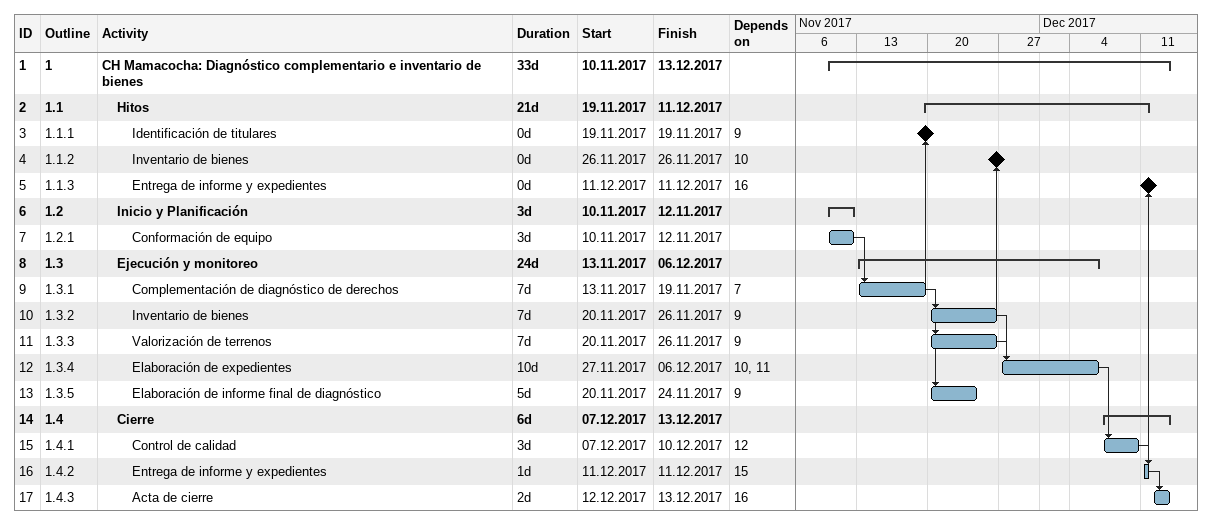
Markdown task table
| ID | WBS | Task | Duration | Start | Finish | Predecessors |
|---|---|---|---|---|---|---|
| 1 | 1 | **CH Mamacocha: Diagnóstico complementario e inventario de bienes** | 33d | 2017-11-10 | 2017-12-13 |  |
| 2 | 1.1 | **Hitos** | 21d | 2017-11-19 | 2017-12-11 |  |
| 3 | 1.1.1 | Identificación de titulares | 0d | 2017-11-19 | 2017-11-19 | 9 |
| 4 | 1.1.2 | Inventario de bienes | 0d | 2017-11-26 | 2017-11-26 | 10 |
| 5 | 1.1.3 | Entrega de informe y expedientes | 0d | 2017-12-11 | 2017-12-11 | 16 |
| 6 | 1.2 | **Inicio y Planificación** | 3d | 2017-11-10 | 2017-11-12 |  |
| 7 | 1.2.1 | Conformación de equipo | 3d | 2017-11-10 | 2017-11-12 |  |
| 8 | 1.3 | **Ejecución y monitoreo** | 24d | 2017-11-13 | 2017-12-06 |  |
| 9 | 1.3.1 | Complementación de diagnóstico de derechos | 7d | 2017-11-13 | 2017-11-19 | 7 |
| 10 | 1.3.2 | Inventario de bienes | 7d | 2017-11-20 | 2017-11-26 | 9 |
| 11 | 1.3.3 | Valorización de terrenos | 7d | 2017-11-20 | 2017-11-26 | 9 |
| 12 | 1.3.4 | Elaboración de expedientes | 10d | 2017-11-27 | 2017-12-06 | 10, 11 |
| 13 | 1.3.5 | Elaboración de informe final de diagnóstico | 5d | 2017-11-20 | 2017-11-24 | 9 |
| 14 | 1.4 | **Cierre** | 6d | 2017-12-07 | 2017-12-13 |  |
| 15 | 1.4.1 | Control de calidad | 3d | 2017-12-07 | 2017-12-10 | 12 |
| 16 | 1.4.2 | Entrega de informe y expedientes | 1d | 2017-12-11 | 2017-12-11 | 15 |
| 17 | 1.4.3 | Acta de cierre | 2d | 2017-12-12 | 2017-12-13 | 16 |
